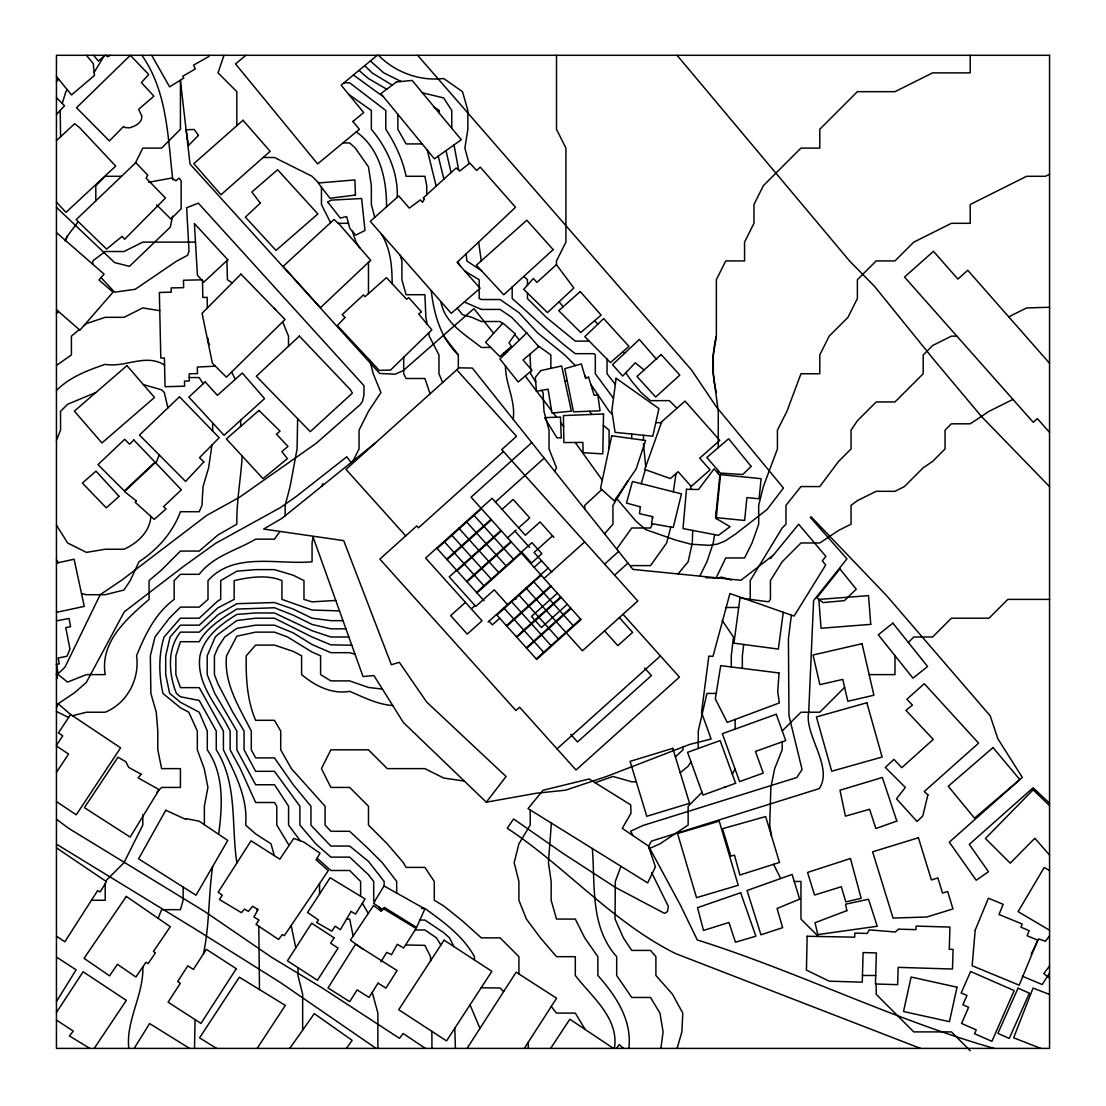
<?xml version="1.0" encoding="UTF-8"?>
<svg xmlns="http://www.w3.org/2000/svg" width="1106" height="1106" viewBox="0 0 1106 1106"><rect width="100%" height="100%" fill="white"/><g stroke="black" fill="none" stroke-linecap="round" stroke-linejoin="round"><path stroke-width="1.5" d="M692.66 530.424L692.315 542.977L688.139 561.779L678.047 573.931M211.951 445.041L208.633 467.769L203.048 486.571L201.942 505.373L199.232 511.719L180.43 511.719C172.826 532.442 157.342 549.889 138.997 561.779L130.259 580.595L124.01 589.996L105.208 594.71L86.406 594.71L81.498 593.48M212.642 430.967L212.684 422.921M195.085 1019.608L194.49 1048.391M297.638 418.69L297.072 448.953L290.076 486.571L285.168 505.373L285.168 515.769M513.17 419.271C515.894 400.884 505.387 383.92 505.456 365.948M716.246 517.636L720.504 474.626L761.122 478.677L759.103 498.792L746.909 497.589L744.628 520.47L716.246 517.636L716.356 518.631M717.725 473.091L717.988 470.396M743.688 644.466L742.347 655.803L742.347 668.356M150.845 516.378C150.153 531.53 137.158 543.419 124.01 549.253L105.208 549.253L86.406 552.378L67.604 542.977L56.447 525.129M791.384 615.143L788.412 638.95L788.965 715.665L802.071 769.472L796.818 777.518L642.904 825.518L630.697 831.173L632.922 835.555M242.186 456.059C240.832 478.843 236.449 501.322 236.836 524.175L218.034 534.889L199.232 551.065L180.43 551.065L161.628 569.88L149.089 580.595L149.089 599.397C126.872 618.586 99.817 641.853 105.208 674.605L86.406 674.605L67.604 682.098L58.203 674.605L56.544 664.374M203.407 953.897C209.656 925.031 208.357 895.459 212.656 866.537M783.255 612.282L778.348 649.084L733.942 643.167L739.969 598L768.601 601.816L770.426 599.397L770.426 580.595L782.163 561.779L800.965 542.977L819.781 542.977L838.583 530.438L851.039 524.175L851.039 505.373L857.385 500.631L876.187 491.313L894.989 491.313L904.39 486.571L923.192 467.769L932.607 461.409L945.049 448.953L945.049 430.151L951.409 423.805L970.211 423.805L989.013 411.349L1012.93 399.39M660.876 1048.391L663.088 1031.898L659.936 1013.096L650.535 997.46L631.733 997.46L616.678 975.478L616.678 956.676C589.871 926.676 595.305 885.339 592.332 848.523M673.333 491.824L676.015 473.562M970.211 55.3L970.211 72.872L932.607 72.872L894.989 91.674L857.385 91.674L819.781 129.291L819.781 148.093L800.965 148.093L763.361 185.697L753.96 204.499L753.96 223.315L744.559 242.117L744.559 260.919L725.757 260.919L716.356 279.721L716.356 336.127L713.301 354.943L713.301 373.745L718.264 411.349L718.264 447.654M714.614 534.613L713.218 542.977L706.955 561.779L699.78 576.115M313.067 537.018L312.058 542.977L312.058 561.779C278.035 565.014 234.168 551.41 207.997 580.595L207.997 599.397L199.232 607.125L180.43 607.125L169.356 618.199L154.978 637.001L150.347 655.803L150.886 693.421L156.264 712.223L157.799 731.025L157.799 749.827L161.628 768.629L180.43 768.629L180.43 787.431L161.628 787.431L156.928 792.145M218.67 834.311C222.375 806.053 224.407 774.587 207.292 749.827L207.292 731.025L199.232 712.223L180.43 702.269L169.674 693.421L165.693 674.605L165.693 655.803L170.117 637.001L180.43 625.167L199.232 625.167L218.034 607.747L234.168 599.397L234.168 580.595C248.988 577.194 267.32 574.401 281.947 580.595L281.947 599.397L312.058 610.028L339.514 610.899M172.564 216.112L170.324 227.131L129.443 266.352L114.568 262.564L56.447 207.334M670.817 527.05L666.628 542.977L650.535 565.608L631.733 565.608L630.876 566.797M478.622 242.117L481.29 260.836M641.245 483.723L645.296 469.649M677.079 1048.391L681.877 1031.898L682.789 1013.096L672.517 994.28L655.899 975.478L655.899 956.676L650.535 950.413L631.733 950.413L623.397 937.874L615.047 919.072L615.309 881.454L620.964 866.316M60.18 110.254L60.595 136.771M62.254 103.466L65.862 91.674L67.369 89.849M223.965 55.3L218.034 72.872L236.836 91.674L236.836 125.669M155.987 463.11L159.236 454.953M56.447 440.299L60.54 430.151L60.54 411.349L67.604 404.284L95.849 392.533M158.103 918.326L161.628 909.671L180.43 909.671L183.14 900.27L183.14 887.067M56.447 707.812L58.12 703.775L74.904 692.494L86.406 682.319L124.273 611.839L184.177 565.926L215.615 543.35L280.509 507.543L296.159 496.553L346.759 456.819L351.155 462.515M716.066 577.996L725.757 557.963L744.559 557.963L752.052 542.977L758.688 524.175L758.688 505.373L763.361 486.571L777.421 448.953L777.421 430.151L786.919 411.349L800.965 373.745L819.781 373.745L819.781 354.943L829.182 336.127L847.984 317.325L857.385 298.523L857.385 279.721L876.187 260.919L894.989 260.919L913.791 242.117L951.409 223.315L970.211 223.315L970.211 204.499L1026.617 176.296L1045.433 176.296L1049.553 174.236M1031.179 954.16L1038.672 938.897L1045.46 941.247L1049.553 935.883M65.337 240.292L67.604 235.758L78.25 221.656M135.278 163.176L142.812 148.093L161.628 148.093L180.43 129.291L180.43 80.13M321.528 486.419L322.952 483.585M353.063 460.967L359.063 448.953L359.063 430.151L368.464 411.349L380.92 392.547L373.22 373.745L369.833 360.321M554.714 471.35L556.512 467.769L549.018 448.953L549.018 430.151L543.972 411.349L543.074 392.547L541.525 390.39M726.117 786.698L724.084 787.431M732.352 774.228L735.02 768.905M65.005 240.928L67.604 235.758M628.028 480.82L612.931 505.373L612.931 524.175L604.54 533.783M94.162 72.429L103.77 56.475M690.946 761.702L688.139 766.251L680.218 772.693M380.865 961.833L386.727 952.377L391.538 954.658L397.303 944.303L403.621 948.008L416.105 928.501L383.644 908.786L381.072 911.247L373.579 905.482L350.395 940.155L363.114 949.294M56.447 1001.511L76.12 969.824L56.447 957.022M134.185 1048.391L149.614 1023.562L189.541 1048.391M1049.553 973.1L1042.198 984.547L1022.248 976.169M524.299 1048.391L556.581 998.22L516.156 972.174L467.382 1047.907L468.128 1048.391M616.664 1048.391L619.139 1044.562L623.577 1048.391M257.159 1048.391L285.32 1005.382L239.338 977.206L199.564 1037.843L216.513 1048.391M56.447 1012.446L83.13 971.773L126.333 1000.377L94.217 1048.391M550.65 1048.391L569.839 1019.22L613.443 1048.391M58.12 703.775L70.618 714.462L58.424 732.932L62.752 735.836L56.447 745.32M56.447 772.306L68.558 754.057L56.447 745.997M289.772 1048.391L314.298 1013.635L352.123 1040.345L346.441 1048.391M279.846 531.613L274.454 539.161L255.638 539.161C236.739 550.387 213.582 555.724 199.232 574.318L180.43 574.318L174.154 580.595L174.154 599.397C155.02 613.706 145.162 634.623 136.55 655.803C139.854 679.015 127.204 703.222 105.208 712.223L86.406 712.223L72.512 715.734M616.692 549.032L631.733 527.991L650.535 527.991L652.443 523.788M1049.553 966.077L1043.774 973.612L1049.553 978.036M312.998 536.839L363.003 676.54L373.966 675.6L403.358 722.481L486.308 802.196L506.064 776.495L426.626 702.006L399.307 662.287L391.372 664.761L343.703 540.627L263.615 529.055L282.182 518.189L375.515 442.842M56.447 81.844L58.59 79.093M770.523 558.627L798.656 524.244L825.905 556.429L822.325 560.783L825.684 565L794.067 616.083L729.932 593.535L712.983 656.383L708.835 656.107L701.536 712.402L711.117 739.029L689.757 744.393L606.309 776.564L565.539 790.182L536.134 793.265L486.308 802.196M56.447 233.781L57.056 233.076L104.075 274.108L98.959 279.942L113.033 292.205L79.936 330.182L56.447 309.735M56.447 114.485L64.549 105.789L56.447 97.618M104.185 177.319L95.807 185.697L95.807 200.863M56.447 313.496L58.466 311.477M105.609 881.067L124.01 862.652L142.812 825.048L142.812 814.79M601.816 489.585L584.715 505.373L584.715 508.954M702.034 792.352L688.139 806.246L688.139 825.048L659.936 843.85L649.25 848.592M782.26 730.928L800.965 712.223L819.781 712.223L844.625 687.365M894.989 655.803L894.989 674.605L869.164 674.605M908.344 642.462L913.791 637.001L932.607 637.001L951.409 618.199L989.013 618.199L1007.815 599.397L1049.553 599.397M56.447 675.407L64.991 667.125L100.176 594.71L121.854 580.069L206.877 515.285L239.338 497.396L316.164 443.34L360.28 404.589L362.478 401.326L363.874 395.45L364.026 385.745L198.32 203.145L186.638 207.734L189.015 251.256L187.591 255.292L176.421 261.251L135.181 289.302L114.609 292.178L101.033 277.578M56.447 140.628L74.614 123.706L79.535 127.563L115.715 166.094L65.987 212.366L56.447 202.121M675.379 756.836L683.01 749.827L683.01 746.412M556.442 264.666L536.935 282.403L533.341 278.505L523.719 289.385L547.484 312.597L573.848 288.016L556.442 264.666L556.512 260.919L565.913 242.117L565.913 148.093L556.512 129.291L556.512 55.3M503.451 451.497L418.497 527.825L416.782 525.917L379.856 559.097L515.921 710.536L519.613 707.218L576.032 770.011L679.443 677.079L623.024 614.286M531.792 442.607L471.059 497.175L581.051 619.567L536.728 659.397L496.428 614.563M437.16 548.59L481.483 508.774M495.419 501.986L544.193 458.161M446.658 559.152L490.981 519.336M502.055 509.382L513.143 499.414L529.733 517.885L518.645 527.839M447.114 559.677L491.437 519.848M500.935 530.41L449.23 576.876L475.774 606.42L494.244 589.83L507.516 604.609M457.068 570.751L501.391 530.935M507.571 537.793L516.184 530.05M466.566 581.314L510.889 541.498M467.036 581.839L511.359 542.009M465.446 602.355L450.667 615.627L467.257 634.097L482.036 620.825L425.616 558.032L492.101 498.294L525.281 535.235L540.06 521.949L553.912 537.378M476.52 592.401L531.931 542.617L541.885 553.691L531.544 562.995L521.59 551.908M476.99 592.913L521.313 553.097M471.294 608.867L474.986 605.549M552.544 535.857L534.074 552.447L551.839 572.217M534.115 567.35L541.511 560.714M488.05 622.084L548.147 568.097M496.898 615.074L541.221 575.258M499.76 618.254L492.364 624.89L489.046 621.199M544.069 578.424L584.701 541.926M506.396 625.637L550.719 585.821M506.852 626.162L551.175 586.332M557.355 593.203L531.502 616.429L541.456 627.517L567.309 604.277M516.35 636.724L560.673 596.894M516.806 637.236L561.129 597.406M604.623 564.088L618.641 551.479M526.304 647.798L570.627 607.982M526.774 648.323L571.083 608.494M614.577 575.161L627.959 563.134M536.258 658.886L580.581 619.056M557.009 748.845L660.434 655.927M56.447 390.542C69.609 377.035 87.761 370.316 105.208 364.344C125.31 367.939 145.895 352.994 164.545 365.118M105.139 55.3L98.337 61.093L93.637 55.3M79.245 329.588L71.42 336.127L71.42 354.943L56.447 365.45M83.724 325.841L86.406 323.602L105.208 317.325L124.01 317.325L142.812 307.924L159.748 310.675M245.891 55.3L235.523 63.913L317.602 163.923L359.395 129.319L352.938 121.466L363.694 112.577L341.146 85.148L377.215 55.3M773.495 554.991L740.992 580.263L632.936 569.396L472.303 368.063L458.976 367.842L345.971 469.386L405.708 535.871M110.351 55.3L107.489 56.752L106.176 55.3M1008.741 316.869L1026.617 307.924L1049.553 307.261M595.139 782.73L612.931 776.467L631.733 781.776L636.296 781.776M69.236 716.55L67.604 716.965L56.447 711.517M56.447 563.065L74.102 559.249L84.277 606.378L56.447 612.365M56.447 664.388L59.268 663.849L58.12 657.973L66.941 656.287L69.955 649.125L65.766 627.6L70.618 626.646L69.028 618.461L56.447 620.881M56.447 678.683L57.36 678.503L56.447 673.817M148.55 182.283L171.942 178.025L175.909 180.859L178.923 178.135L181.163 180.665L181.163 208.771L170.946 219.043L156.693 204.928M343.952 82.812L349.662 82.812L385.8 110.489L385.8 129.291C395.188 143.628 402.639 159.444 406.082 176.296L424.884 176.296L426.75 185.697L426.75 194.725M348.722 94.356L371.353 110.489L371.353 129.291C387.183 148.135 398.271 172.356 397.22 197.324M342.929 142.951L349.662 142.951L355.316 148.093L368.464 166.895L371.353 185.697L371.353 204.499L374.74 217.343M422.16 143.918L406.082 143.918L397.856 129.291L397.856 114.319M263.173 157.494L274.454 157.494L312.058 176.296L318.735 182.974M105.305 176.296L121.536 176.296M338.256 223.315L348.459 223.315M195.486 242.117L142.812 242.117L124.01 251.518L105.208 251.518L92.752 260.919L92.752 264.223M481.622 270.818L466.843 260.919L466.207 253.786M273.79 307.924L275.947 310.136M956.87 336.127L951.409 336.127L932.607 345.542L923.192 354.943L923.192 373.745L894.989 401.948L876.187 401.948L857.385 420.75L851.039 430.151L851.039 448.953L838.583 461.409L819.781 486.571L800.965 486.571L785.979 505.373L785.979 524.175L782.163 527.991L750.214 580.595L750.214 599.369M589.235 341.132L575.314 341.132L546.24 317.325L527.438 298.523L527.438 293.021M490.718 347.45L481.29 347.45C465.695 334.772 444.446 323.298 440.893 301.592M189.264 377.561L199.232 377.561L203.145 383.796M564.848 380.81L567.226 380.81M655.789 422.658L661.416 422.658M335.768 600.447L312.058 601.858L303.97 599.397L303.97 580.595L293.256 575.231L274.454 569.631L255.638 569.631L236.836 571.194L220.716 580.595L220.716 599.397L218.034 600.779L199.232 618.199L180.43 618.199L164.047 637.001C158.434 655.485 158.766 674.66 162.955 693.421L180.43 707.799L188.794 712.223L197.324 731.025L197.324 749.827L204.223 768.629L207.928 787.431L204.361 806.246L204.361 824.689M725.757 607.484L738.697 607.484M342.998 620.66L330.86 620.66L312.058 618.199L293.256 609.102L274.454 602.535L236.836 603.696L218.034 614.715L199.232 632.134L180.43 632.134C166.868 649.015 168.748 674.176 176.393 693.421L180.43 696.739L199.232 700.485L216.251 731.025L216.251 749.827C237.887 783.795 231.057 824.855 236.836 862.652L237.085 862.652M345.929 628.83L330.86 628.83L312.058 624.461L293.256 615.171L274.454 607.761L236.836 609.074C222.997 617.756 207.14 627.061 199.232 641.715L180.43 641.715L175.854 655.803L175.854 674.605L180.43 687.642L199.232 687.642L223.412 731.025L223.412 749.827C234.914 773.205 248.186 798.145 245.601 825.048L255.638 833.91L271.039 843.85L274.247 855.574M348.86 637.001L330.86 637.001L312.058 630.738L274.454 612.973L255.638 612.973L236.836 614.438C220.758 624.406 204.541 636.323 199.965 655.803C195.707 684.628 218.601 706.748 230.131 731.025L230.131 749.827L240.32 768.629L255.638 802.5L274.454 802.5L276.79 806.246L276.79 825.048L289.081 845.357M716.218 693.421L706.955 693.421L698.245 731.025L698.245 748.472M464.354 781.085L443.686 778.03L424.884 768.629L387.28 768.629L368.464 749.827L330.86 749.827L321.459 768.629L330.86 787.431L349.662 787.431L368.464 806.246L368.464 825.048L387.28 843.85L403.358 862.652L406.082 867.408L424.884 867.408L434.285 881.454L434.285 900.27L443.686 905.925L462.488 920.98L481.29 937.874L500.106 937.874L518.908 956.676L518.908 973.944M794.26 881.454L800.965 881.454L800.965 919.072L818.371 936.478M91.452 900.27L105.208 900.27L105.208 883.694M421.469 908.496L424.884 908.496C443.796 922.017 462.916 935.966 474.474 956.676L474.474 959.98M346.593 919.072L349.662 919.072L353.118 936.077M419.879 920.068L424.884 920.068L443.686 932.648L449.561 937.874L453.916 946.57M415.179 929.952L424.884 929.952L436.455 937.874L440.865 945.036M862.459 975.478L875.703 975.478M705.891 577.678L716.909 578.023L721.928 577.138L731.356 580.069M382.427 689.079L368.464 687.462L349.662 680.895L330.86 680.895L320.588 674.605L320.588 655.803L312.058 652.042L287.601 637.001L274.454 632.134L255.638 632.134L236.836 636.213L226.564 655.803C223.578 683.19 239.366 707.633 251.297 731.025L251.297 749.827L255.638 757.9L274.454 757.9L293.256 784.762L310.938 806.246L310.938 825.048L312.058 826.403L330.86 846.049L349.662 846.049L368.464 861.38L384.128 881.454L384.128 886.03M351.791 645.213L330.86 644.839L312.058 637.001L274.454 618.199L255.638 618.199L236.836 620.549L218.034 634.415L215.255 637.001L207.195 655.803L207.195 674.605L214.785 693.421L236.836 731.025L236.836 749.827L255.638 784.762L274.454 784.762L276.32 787.431L288.569 806.246L288.569 825.048L300.224 840.754M392.754 705.559C377.049 704.328 363.708 697.292 349.662 691.333C331.676 694.457 315.058 685.817 301.592 674.605L301.592 655.803L293.256 651.393L274.454 645.088L255.638 645.088L246.237 655.803C245.85 677.522 246.984 700.098 255.638 720.31L274.454 720.31L280.703 731.025L280.703 749.827L291.376 768.629L325.081 806.246L325.081 825.048L330.86 831.297L349.662 831.297L368.464 848.841L382.275 862.652L396.681 881.454L396.681 893.427M143.379 384.611L161.628 389.824L164.338 392.547L167.891 407.893M355.026 654.24L349.662 652.678L330.86 652.678L312.058 644.522L293.256 632.895L274.454 625.167L255.638 625.167L236.836 628.374L224.684 637.001L218.034 647.273L214.426 655.803L214.426 674.605L218.034 684.02L232.799 712.223L244.067 731.025L244.067 749.827L255.638 771.311L274.454 771.311L299.892 806.246L299.892 825.048L315.832 843.85L330.86 857.122L349.662 857.122L368.464 874.735L373.69 881.454L373.69 900.27L374.602 901.431M994.059 1048.391L988.322 1046.705C888.906 1017.631 795.933 971.04 697.292 939.962L680.619 905.551L648.628 846.242L651.379 841.141L819.228 788.619C833.744 767.149 804.076 734.84 808.707 712.223L813.601 600.572L846.947 558.848L810.269 517.345L811.113 516.792L886.473 595.498L990.229 715.858L997.833 738.739L1022.317 777.407L949.307 842.164L976.197 880.252L988.46 871.722L969.298 844.362L1033.128 787.776L1049.553 803.233M1049.553 994.474L1033.087 988.045L1013.621 1037.774L1040.732 1048.391M920.441 1048.391L675.614 953.593C612.42 922.128 565.76 866.841 507.225 828.242L513.613 818.993L563.231 853.542L615.821 887.662L664.595 913.418L667.499 911.51L668.314 906.284L651.614 872.523M422.326 92.766L443.686 97.95L451.76 110.489L451.76 128.448M464.299 301.993L481.29 309.417L500.106 309.417L511.677 317.325L526.691 332.947M401.188 81.498L383.741 72.872L370.358 60.968M392.215 85.121L372.003 72.872L364.759 65.613M386.768 89.199L368.464 78.595L358.966 70.397M1049.553 930.229L1018.101 911.648L1044.216 867.463L1049.553 870.629M464.838 271.094L479.175 279.721L479.175 287.228M89.821 1048.391L69.402 1035.935L73.3 1031.082L56.447 1020.078M425.423 1048.391L403.137 1033.516L399.501 1038.354L322.302 988.004L271.689 957.34L204.486 911.358L68.558 828.283L56.447 819.256M56.447 844.155L193.757 928.141L280.357 982.501L376.109 1048.391M434.16 107.144L439.276 110.489L439.276 113.365M70.618 714.462L120.595 747.85L76.273 814.804L56.447 801.573M56.447 936.16L64.812 941.8L97.605 890.676L100.176 891.92L106.453 881.648L56.447 847.846M226.937 260.587L227.435 279.721L232.191 282.929M537.723 345.542L550.857 354.943L550.857 368.353M353.422 74.987L383.45 96.803M405.57 944.966L424.884 945.367L430.538 956.676L430.538 960.879M644.065 369.998L635.259 362.796L622.692 376.054L612.517 364.704L639.337 339.445L656.701 359.491M603.323 425.312L609.102 430.151L609.102 448.151M378.459 55.3C395.547 72.415 419.547 81.319 443.686 78.526L462.488 91.674L467.852 110.489L467.852 129.291L464.879 148.093L469.096 163.633M317.09 858.215L330.86 870.491L349.662 870.491L360.625 881.454L360.625 896.233M502.428 323.574L500.106 321.5L481.29 321.5L471.889 317.325L462.488 314.657L457.179 308.201M514.788 334.593L519.433 339.998M356.284 131.904C380.022 148.522 386.782 179.739 386.533 206.85M612.337 414.225L609.185 411.349L590.756 384.224M523.843 276.417L527.438 279.721L527.438 285.168M1049.553 805.624L1033.128 789.822L985.418 838.486L1010.248 863.164L1034.815 838.265L1049.553 855.021M623.01 351.584L624.683 353.243M676.955 408.238L669.337 400.635L650.535 400.635L641.134 392.547L631.733 381.238L626.369 373.745L626.369 372.169M575.41 365.602L564.737 354.943L537.71 332.989L518.908 312.625L500.106 299.532L481.29 299.532L479.175 298.523L479.175 289.025M970.211 1050.7L951.409 1031.898L913.791 1031.898L876.187 994.28L876.187 984.022M503.659 991.57L500.106 988.017L481.165 987.769M1049.553 486.654L981.395 416.395L934.874 360.929L874.459 286.26L849.671 261.099L677.066 55.3M456.778 369.833L516.516 436.303L501.737 449.589L637.803 601.014L582.406 650.798L525.986 588.005M619.332 617.618L632.604 632.383L617.839 645.655L604.567 630.89M644.591 667.996L651.393 675.586L577.526 741.96L570.724 734.37M514.954 531.157L529.58 547.442M473.631 514.884L513.461 559.207M533.369 581.369L573.198 625.692M466.248 521.52L506.064 565.843M458.866 528.17L498.682 572.479M518.59 594.641L558.419 638.964M514.898 597.959L516.004 599.203M451.469 534.806L491.299 579.129M511.207 601.291L551.037 645.6M444.087 541.442L483.903 585.765M503.824 607.927L543.64 652.25M436.704 548.078L484.027 600.752M1049.553 432.405L1037.345 418.621L1033.239 422.298L904.501 277.039L933.478 251.325L957.865 279.058L967.75 270.279L1049.553 363.252M594.641 320.643L597.793 324.238M417.639 55.3L691.554 370.026L716.467 406.98L783.449 488.036L767.108 509.451L735.49 534.101L724.983 541.069L717.448 544.083L709.444 545.327L690.974 544.235L675.282 539.963L645.614 529.58L635.95 521.133L616.263 498.004M615.323 384.376L607.056 373.745L607.056 359.132M613.471 398.326L595.318 373.745L595.318 354.943L594.116 353.671L575.314 353.671C552.848 336.832 533.216 316.758 512.189 298.523L512.189 287.062M86.379 55.3L93.236 63.554L94.48 75.443L71.531 94.95L56.447 76.48M56.447 559.691L58.203 562.678M493.677 333.307L473.907 308.657L403.248 370.579L395.201 374.187L379.676 373.441L190.052 164.075L180.43 80.807M559.097 301.772L563.106 306.804M231.638 372.017L235.288 379.33M551.258 1006.501L556.512 1013.096L575.314 1013.096L585.005 1029.202M722.177 620.48L733.485 637.001L731.287 655.803L731.287 666.973M458.326 368.436L458.326 354.943C440.478 337.855 434.008 314.228 431.188 290.546M378.957 907.031L381.736 910.597M443.63 335.989L458.326 354.943M551.576 410.713L536.728 391.275M553.29 412.953L556.387 416.99M560.507 422.381L563.618 426.432M530.023 354.1L530.645 368.782M506.341 350.879L507.142 351.943M525.253 376.012L536.382 390.819M589.443 411.349L591.765 414.46M575.189 442.469L602.286 480.128M504.018 352.925L504.889 354.141M584.715 375.446L586.415 377.92M359.685 247.647L356.021 242.117L352.358 231.265M535.705 381.833L530.645 373.745L530.645 371.45M457.746 261.776L460.234 265.91M362.367 903.243L368.284 913.39M208.44 55.3L209.075 56.378L193.509 65.157L195.375 68.904L182.739 76.286L183.776 78.056L169.591 86.862L151.702 55.3M141.872 55.3C167.448 91.591 167.766 137.462 172.785 179.78M209.601 344.657L208.052 341.685L207.983 338.27M470.022 1004.856L479.963 1028.359M372.252 992.372L377.879 1013.096L377.879 1048.391M773.592 864.311L780.698 878.51M330.556 222.679L321.459 204.499L321.459 187.232M381.252 233.795C390.708 248.878 392.077 266.449 392.16 283.744M442.635 382.524L438.971 373.745L438.971 354.943L429.225 336.127L428.672 332.961M282.652 321.832L288.5 336.127L288.5 346.233M458.714 170.172L453.985 144.955M400.206 255.348L401.907 260.919L401.907 279.721L406.082 294.708L424.884 294.708L425.893 317.325L427.096 324.127M451.082 172.564L446.008 150.637M427.358 150.25L436.165 186.154M438.239 156.153L443.907 179.103M295.786 947.883L291.168 925.542M454.773 1028.234L455.423 1048.391M257.145 909.16L257.38 910.57M771.476 835.887L769.707 825.048L770.854 787.431L774.67 768.629L782.163 749.827L782.163 741.85M645.71 466.704L643.471 443.824M431.879 1031.345L431.948 1048.391M690.877 489.364L690.531 485.672M430.096 393.805L424.884 378.487L406.082 378.487L403.69 373.745L403.69 357.266M215.38 366.169L197.283 367.054L197.462 373.593L189.167 373.814L189.347 380.934L184.467 381.128L184.619 386.188L165.071 386.713L164.379 357.985L160.812 358.095L159.347 292.468L171.209 292.178L171.14 287.906L183.665 287.684L183.472 280.233L202.467 279.832L202.799 297.459L207.168 297.348L207.361 307.579M735.158 719.425L735.158 729.075M716.356 511.746L716.356 516.53M652.443 516.613L652.443 518.465M643.471 435.266L643.471 440.395M631.733 434.064L631.733 438.57M628.858 1048.391C632.314 1020.271 615.724 995.497 597.862 975.478L597.862 956.676L584.715 937.874L575.314 919.072L556.512 919.072L551.161 900.27L551.161 881.454L548.424 862.652L551.382 823.099M614.397 1048.391C619.332 1018.128 591.655 996.879 575.314 975.478L575.314 956.676L556.512 956.676L540.419 937.874L526.401 919.072L518.908 900.27L518.908 881.454L514.152 862.652L518.908 843.85L530.216 825.048L530.216 809.965M528.309 1042.156L528.309 1048.391M368.464 262.302L368.464 293.629M353.408 121.066L353.408 122.047M319.551 883.556L319.551 894.021M302.657 1030.142L302.657 994.28L297.998 975.478L297.998 967.667M259.468 989.538L258.818 926.275M240.666 420.239L240.666 426.418M142.812 966.921C143.794 994.93 125.766 1020.202 128.766 1048.391M716.356 392.547A117.734 117.734 0 0 1 716.356 336.127M603.53 413.99L602.784 453.875L583.111 452.7L582.89 442.428L563.894 442.538L563.424 415.58L603.53 413.99M807.145 936.257L806.44 970.114L829.21 981.174L862.265 982.169L863.109 952.57L876.367 952.93L875.454 984.008L897.63 984.658L898.183 967.363L952.473 969.022L953.096 949.404L949.28 949.294L949.93 927.077L916.141 926.081L916.003 929.648L898.376 929.164L895.321 931.999L869.316 929.87L867.159 933.423L854.814 933.132L854.703 937.169L807.145 936.257M141.679 115.729C142.743 122.877 135.153 126.043 129.637 127.854L124.384 127.453L123.568 126.43L109.397 140.932L76.521 107.724L130.314 55.3L148.729 74.531L141.388 82.577L153.914 96.167L138.637 109.273L141.679 115.729M779.039 672.96L777.725 691.582L779.343 702.932L727.223 722.398L715.319 698.881L720.725 665.646L779.039 672.96M975.202 930.16L972.16 965.745L1019.207 985.183L1037.746 940.155L1027.059 935.745L1029.161 930.671L1020.935 927.215L1022.221 924.022L999.008 914.482L1003.156 904.335L988.391 898.21L975.202 930.16M686.494 489.281L682.996 528.585L718.402 535.345L730.057 526.705L715.541 518.147L719.84 475.58L714.117 468.833L698.536 489.502L686.494 489.281M640.36 506.838L639.475 513.668L652.775 516.682L651.489 523.622L673.264 527.479L681.462 493.87L632.466 481.497L626.48 503.064L640.36 506.838M616.125 378.293L611.825 410.838L615.088 432.363L652.775 436.22L658.913 408.598L616.125 378.293M611.756 435.778L600.517 488.41L614.286 500.894L636.171 468.944L645.572 440.506L611.756 435.778M957.022 987.202L949.46 1021.654L903.519 1011.506L911.109 977.027L957.022 987.202M927.906 794.855L922.763 816.007L917.026 821.482L896.496 798.781L905.385 787.431L885.298 767.426L893.925 759.38L901.791 767.675L933.257 739.402L905.938 710.315L912.478 705.089L906.851 699.296L924.27 683.688L978.616 743.177L924.229 791.55L927.906 794.855M661.775 421.676L644.729 469.456L670.374 478.566L678.116 471.695L691.222 486.46L710.038 469.815L699.711 458.174L719.799 440.368L685.029 401.105L661.775 421.676M141.167 774.255L138.112 777.85L159.195 789.684L130.149 837.09L84.415 807.67L117.996 757.14L125.96 761.868L128.683 767.384L141.167 774.255M970.612 971.51L961.169 992.967L966.976 995.428L962.897 1004.718L968.635 1007.29L961.543 1023.451L976.239 1029.88L974.51 1033.695L991.916 1041.34L1014.174 990.575L970.612 971.51M1018.032 988.156L997.902 1033.363L1009.253 1038.437L1029.382 993.188L1018.032 988.156M424.884 908.897L416.589 927.436L384.446 907.501L381.985 909.187L373.538 903.16L384.045 885.975L424.884 908.897M655.416 866.91L647.674 882.892L528.018 808.597L543.032 790.265L589.125 778.983L630.697 804.85L631.001 813.297L622.249 828.353L648.365 845.979L655.416 866.91M147.665 175.121L146.158 178.177L165.485 198.002L124.674 239.214L122.102 236.38L106.605 249.085L76.162 219.638L135.844 162.637L147.665 175.121M257.892 909.63L253.993 917.012L258.984 920.095L256.053 924.436L278.601 939.45L282.265 934.57L284.325 935.676L328.288 870.629L316.136 859.86L319.993 853.21L303.832 842.053L293.698 838.417L279.887 859.168L251.048 840.809L218.214 892.183L222.265 895.266L219.43 899.524L241.398 912.644L244.55 909.077L248.408 911.385L252.638 906.256L257.892 909.63M165.776 810.242L138.596 858.837L196.039 895.238L227.767 840.436L199.163 821.191L186.264 818.661L185.822 819.422L165.776 810.242M424.4 198.956L422.533 202.26L420.404 199.91L409.275 208.108L398.768 195.942L370.275 221.324L451.248 313.357L480.087 288.237L457.096 262.385L515.52 207.264L480.225 167.117L476.672 170.49L469.801 163.08L459.737 171.043L456.142 167.96L423.225 197.933L424.4 198.956M351.031 911.468L340.372 929.717L335.229 926.192L331.814 931.155L316.648 922.515L318.445 919.943L307.537 912.491L330.127 877.749L365.091 898.943L355.538 914.04L351.031 911.468M378.058 983.123L369.058 997.446L357.127 989.911L349.703 1001.635L327.998 987.935L355.538 944.261L397.082 970.529L385.953 988.156L378.058 983.123M327.818 202.08L340.302 218.089L346.62 216.555L349.855 228.444L355.8 235.136L364.98 230.435L361.634 198.513L331.081 200.131L327.818 202.08M334.095 937.805L330.611 943.238L338.09 948.077L317.422 980.262L287.449 960.824L311.657 923.22L334.095 937.805M236.283 968.69L200.988 1023.409L168.084 1002.188L180.319 983.262L177.637 981.575L187.813 965.828L193.398 969.423L206.352 949.335L236.283 968.69M444.059 940.155L398.699 1009.709L446.52 1040.898L491.88 971.331L444.059 940.155M126.333 896.441L84.056 958.335L109.549 975.851L117.443 964.321L135.914 977.027L146.047 962.192L148.107 963.616L155.448 952.86L153.402 951.464L170.296 926.704L126.333 896.441M515.299 333.86L509.064 342.749L511.414 346.413L499.843 356.588L485.589 342.307L502.898 323.063L515.299 333.86M540.682 370.621L535.359 377.381L536.424 391.33L548.064 389.174L551.963 413.077L571.387 411.169L561.654 365.962L540.682 370.621M839.869 568.913L816.836 597.821L823.085 602.59L844.459 600.641L856.251 589.152L839.869 568.913M136.356 501.004L135.222 502.29L154.204 519.405L166.066 508.898L163.564 506.659L181.343 489.806L155.421 462.515L124.522 491.562L136.356 501.004M203.863 461.893L185.573 481.428L139.48 435.073L179.504 396.764L219.168 437.727L199.522 457.663L203.863 461.893M345.003 317.519L337.358 325.523L379.192 370.358L390.501 370.109L431.865 329.851L418.676 314.021L421.469 311.933L408.764 297.638L406.662 299.297L386.464 277.634L364.98 296.726L363.445 294.929L342.21 314.616L345.003 317.519M198.43 135.388L188.476 145.522L186.154 129.761L194.241 129.471L198.43 135.388M133.826 439.967L129.596 444.225L124.674 439.331L97.978 464.644L124.342 490.94L155.006 462.101L133.826 439.967M240.956 274.108L202.066 313.288L212.38 363.169L226.371 377.187L285.03 319.496L240.956 274.108M526.733 332.906L499.912 358.98L518.202 381.971L531.986 370.33L523.055 360.003L538.733 346.717L526.733 332.906M751.126 466.4L742.762 474.515L720.324 473.091L706.845 457.442L728.66 438.75L751.126 466.4M603.669 318.611L584.798 336.653L610.471 362.574L628.941 346.385L603.669 318.611M260.269 203.103L245.394 217.135L275.988 250.412L317.864 213.942L277.606 169.73L251.864 192.015L260.269 203.103M368.768 262.025L320.505 307.675L283.122 266.394L334.053 219.458L339.418 224.38L370.786 260.408L368.768 262.025M227.808 259.772L203.822 282.141L197.393 275.242L194.421 223.564L227.808 259.772M205.177 381.902L188.877 397.095L224.062 435.266L264.569 398.602L242.311 373.04L217.412 395.34L205.177 381.902M299.38 336.1L256.302 376.234L310.261 431.658L352.385 393.1L350.215 389.492L299.38 336.1M553.166 249.61L503.742 294.777L476.41 265.177L526.802 220.218L553.166 249.61M661.111 354.528L636.987 376.455L655.678 397.026L679.803 375.1L661.111 354.528M119.089 496.373L106.273 507.834L82.397 483.073L95.987 471.142L119.089 496.373M580.208 291.583L558.751 310.675L580.719 332.533L601.139 315.086L580.208 291.583M242.974 120.25L193.826 163.66L221.006 194.739L270.154 151.328L242.974 120.25M258.956 410.437L226.371 438.902L262.993 478.635L287.38 458.658L281.864 451.566L287.961 446.423L276.389 434.091L280.067 431.146L258.956 410.437M126.955 365.63L74.365 411.128L101.946 442.967L154.494 397.469L126.955 365.63M992.981 747.628L948.243 786.255L974.538 818.177L1019.829 779.536L992.981 747.628M892.86 623.12L878.275 634.83L912.989 678.172L927.575 666.489L892.86 623.12M396.46 81.941L380.851 93.623L434.437 158.849L461.313 139.757L412.179 80.448L396.46 81.941M799.652 899.123L777.062 908.496L782.647 927.658L760.969 934.819L747.062 890.496L792.117 874.445L799.652 899.123M846.837 910.653L815.039 922.708L817.832 934.598L877.252 926.261L868.514 899.233L845.523 904.224L846.837 910.653M735.628 783.255L703.015 795.076L687.559 752.329L720.13 740.578L735.628 783.255M776.246 714.241L722.342 733.707L739.596 781.596L763.251 773.08L755.467 751.444L785.73 740.578L776.246 714.241M896.828 821.081L875.855 828.532L869.62 809.288L845.413 816.159L839.979 790.223L882.353 777.49L896.828 821.081M588.572 377.16L585.53 378.224L581.341 363.902L564.779 368.671L573.489 411.861L600.033 410.796L597.834 394.966L594.157 395.298L588.572 377.16M740.661 892.736L697.54 907.68L703.527 930.423L728.951 922.487L735.449 942.201L755.868 936.215L740.661 892.736M850.445 858.505L807.546 872.427L814.555 895.044L841.293 886.749L845.813 901.874L861.159 898.279L850.445 858.505M779.481 862.431L739.886 875.026L734.495 855.159L730.817 856.085L722.481 828.712L765.642 816.56L779.481 862.431M918.422 837.754L872.62 851.814L893.04 918.035L926.8 917.012L952.985 908.938L947.662 891.519L942.519 893.067L937.888 877.929L931.39 879.92L918.422 837.754M672.794 748.361L630.074 761.357L646.789 816.311L689.536 803.302L672.794 748.361M719.218 821.15L677.536 833.495L696.517 897.657L738.241 885.284L719.218 821.15M866.855 702.739L816.435 716.951L831.712 771.241L882.132 757.029L866.855 702.739M862.044 643.72L813.048 655.001L819.878 684.642L842.8 679.388L847.804 701.273L873.906 695.245L862.044 643.72M355.427 195.029L329.947 198.292L318.224 183.015L354.915 179.932L355.427 195.029M870.754 624.365L821.067 628.263L818.813 599.424L868.514 595.65L870.754 624.365M561.254 437.727L557.023 437.935L544.608 417.667L560.479 417.045L561.254 437.727M1049.553 55.3L56.447 55.3L56.447 1048.391L1049.553 1048.391L1049.553 55.3"/></g></svg>
